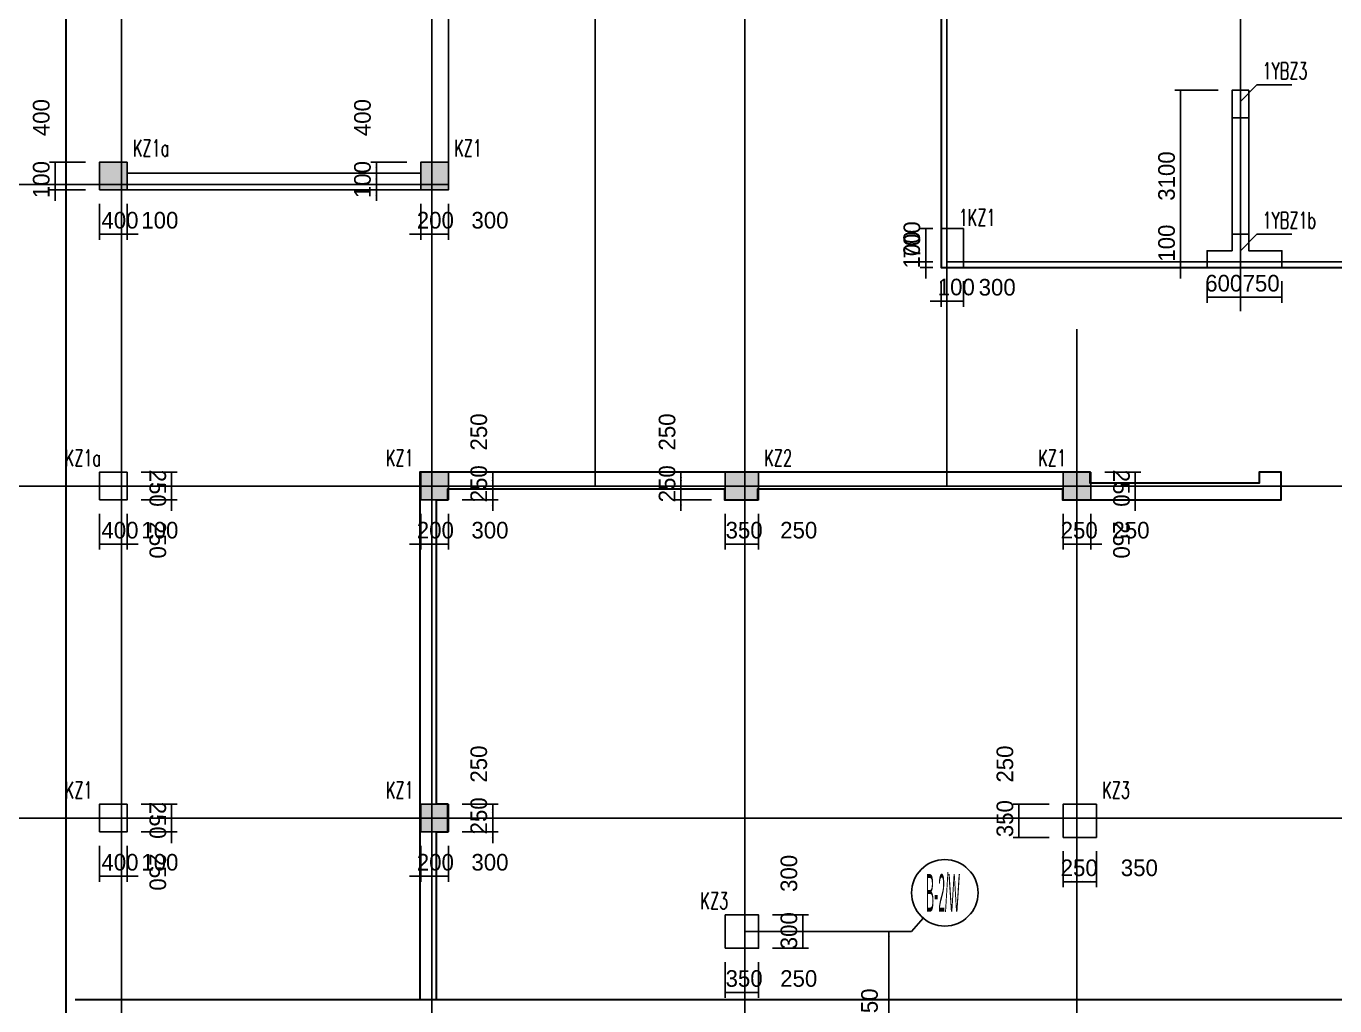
# Model space of a CAD drawing. Extents: x 387171 to 699106, y 11966 to 245688.
# Drawn here: x 591785 to 615414, y 203696 to 221396 of the extents above; entities that cross this region are included whole.
import ezdxf
from ezdxf.enums import TextEntityAlignment as Align

# ---------------------------------------------------------------- set-up
doc = ezdxf.new("R2010")
doc.units = 0
doc.header["$LTSCALE"] = 100
doc.header["$MEASUREMENT"] = 0
doc.linetypes.add('DASHED', pattern=[19.05, 12.7, -6.35])
for name, color, linetype in [('b边缘构件', 235, 'Continuous'), ('COLU', 7, 'Continuous'), ('colu-主楼', 7, 'Continuous'), ('COLU_DASH', 9, 'DASHED'), ('DIM', 3, 'Continuous'), ('DOTE', 253, 'Continuous'), ('HATCH', 254, 'Continuous'), ('L-AXIS', 3, 'Continuous'), ('NUM', 7, 'Continuous'), ('Q-TEXT', 2, 'Continuous'), ('TEXT', 7, 'Continuous'), ('THIN', 7, 'Continuous'), ('WALL', 3, 'Continuous'), ('wall-主楼', 2, 'Continuous'), ('Y阴影', 254, 'Continuous'), ('小尺寸', 4, 'Continuous'), ('柱标注', 2, 'Continuous')]:
    doc.layers.add(name, color=color, linetype=linetype)
doc.styles.add('hztxt', font='hztxt')
doc.styles.get("Standard").update_dxf_attribs({"font": 'standard'})
doc.dimstyles.get("Standard").update_dxf_attribs({"dimtxt": 300, "dimasz": 100, "dimexe": 100, "dimexo": 250, "dimgap": 100, "dimtad": 0, "dimtoh": 1, "dimdec": 0, "dimdsep": 46, "dimcen": 0.09, "dimclrt": 7, "dimadec": 0, "dimazin": 0, "dimtfac": 1, "dimtdec": 4, "dimtofl": 0, "dimtmove": 0, "dimatfit": 3, "dimfxl": 1, "dimtolj": 1, "dimtzin": 0, "dimarcsym": 0})

# ---------------------------------------------------------------- blocks, each defined once
blk = doc.blocks.new('*D1192')
at = {"layer": 'L-AXIS', "color": 0, "linetype": 'ByBlock', "lineweight": -2}
for p, q in [((606419, 205038), (607463, 205038)), ((607363, 202088), (607363, 205038)), ((606419, 202088), (607463, 202088))]:
    blk.add_line(p, q, dxfattribs=at)
for points in [[(607363, 205038), (607380, 204938), (607347, 204938)], [(607363, 202088), (607347, 202188), (607380, 202188)]]:
    blk.add_solid(points, dxfattribs=at)
at = {"layer": 'L-AXIS', "color": 7, "linetype": 'Continuous', "lineweight": -2, "insert": (607013, 203563), "char_height": 300, "width": 775, "attachment_point": 5, "rotation": 90, "style": 'hztxt'}
blk.add_mtext('2950', dxfattribs=at)
blk = doc.blocks.new('_AXISO')
blk.add_circle((0, 0), 0.5)
blk = doc.blocks.new('*D2135')
at = {"layer": '小尺寸', "color": 0, "linetype": 'ByBlock', "lineweight": -2}
for p, q in [((613708, 216788), (613708, 216400)), ((614458, 216788), (614458, 216400)), ((613708, 216500), (614458, 216500))]:
    blk.add_line(p, q, dxfattribs=at)
for points in [[(613708, 216500), (613808, 216517), (613808, 216483)], [(614458, 216500), (614358, 216483), (614358, 216517)]]:
    blk.add_solid(points, dxfattribs=at)
at = {"layer": '小尺寸', "color": 7, "linetype": 'Continuous', "lineweight": -2, "insert": (614083, 216750), "char_height": 300, "width": 566.67, "attachment_point": 5, "style": 'hztxt'}
blk.add_mtext('750', dxfattribs=at)
blk = doc.blocks.new('*D1706')
at = {"layer": '小尺寸', "color": 0, "linetype": 'ByBlock', "lineweight": -2}
for p, q in [((612627, 216838), (612627, 217338)), ((612708, 217138), (612527, 217138)), ((612708, 217038), (612527, 217038))]:
    blk.add_line(p, q, dxfattribs=at)
for points in [[(612627, 217138), (612611, 217238), (612644, 217238)], [(612627, 217038), (612644, 216938), (612611, 216938)]]:
    blk.add_solid(points, dxfattribs=at)
at = {"layer": '小尺寸', "color": 7, "linetype": 'Continuous', "lineweight": -2, "insert": (612377, 217476), "char_height": 300, "width": 476.67, "attachment_point": 5, "rotation": 90, "style": 'hztxt'}
blk.add_mtext('100', dxfattribs=at)
blk = doc.blocks.new('*D2522')
at = {"layer": '小尺寸', "color": 0, "linetype": 'ByBlock', "lineweight": -2}
for p, q in [((613108, 216788), (613108, 216400)), ((613708, 216788), (613708, 216400)), ((613108, 216500), (613708, 216500))]:
    blk.add_line(p, q, dxfattribs=at)
for points in [[(613108, 216500), (613208, 216517), (613208, 216483)], [(613708, 216500), (613608, 216483), (613608, 216517)]]:
    blk.add_solid(points, dxfattribs=at)
at = {"layer": '小尺寸', "color": 7, "linetype": 'Continuous', "lineweight": -2, "insert": (613408, 216750), "char_height": 300, "width": 556.67, "attachment_point": 5, "style": 'hztxt'}
blk.add_mtext('600', dxfattribs=at)
blk = doc.blocks.new('*D2079')
at = {"layer": '小尺寸', "color": 0, "linetype": 'ByBlock', "lineweight": -2}
for p, q in [((612627, 216838), (612627, 217338)), ((612858, 217138), (612527, 217138)), ((612858, 217038), (612527, 217038))]:
    blk.add_line(p, q, dxfattribs=at)
for points in [[(612627, 217138), (612611, 217238), (612644, 217238)], [(612627, 217038), (612644, 216938), (612611, 216938)]]:
    blk.add_solid(points, dxfattribs=at)
at = {"layer": '小尺寸', "color": 7, "linetype": 'Continuous', "lineweight": -2, "insert": (612377, 217476), "char_height": 300, "width": 476.67, "attachment_point": 5, "rotation": 90, "style": 'hztxt'}
blk.add_mtext('100', dxfattribs=at)
blk = doc.blocks.new('*D1650')
at = {"layer": '小尺寸', "color": 0, "linetype": 'ByBlock', "lineweight": -2}
for p, q in [((613308, 220238), (612527, 220238)), ((612627, 217138), (612627, 220238)), ((612708, 217138), (612527, 217138))]:
    blk.add_line(p, q, dxfattribs=at)
for points in [[(612627, 220238), (612644, 220138), (612611, 220138)], [(612627, 217138), (612611, 217238), (612644, 217238)]]:
    blk.add_solid(points, dxfattribs=at)
at = {"layer": '小尺寸', "color": 7, "linetype": 'Continuous', "lineweight": -2, "insert": (612377, 218688), "char_height": 300, "width": 775, "attachment_point": 5, "rotation": 90, "style": 'hztxt'}
blk.add_mtext('3100', dxfattribs=at)
blk = doc.blocks.new('*D1123')
at = {"layer": '小尺寸', "color": 0, "linetype": 'ByBlock', "lineweight": -2}
for p, q in [((608028, 217338), (608028, 216838)), ((608158, 217138), (607928, 217138)), ((608158, 217038), (607928, 217038))]:
    blk.add_line(p, q, dxfattribs=at)
for points in [[(608028, 217138), (608011, 217238), (608044, 217238)], [(608028, 217038), (608044, 216938), (608011, 216938)]]:
    blk.add_solid(points, dxfattribs=at)
at = {"layer": '小尺寸', "color": 7, "linetype": 'Continuous', "lineweight": -2, "insert": (607775, 217353), "char_height": 300, "width": 476.67, "attachment_point": 5, "rotation": 90, "style": 'hztxt'}
blk.add_mtext('100', dxfattribs=at)
blk = doc.blocks.new('*D694')
at = {"layer": '小尺寸', "color": 0, "linetype": 'ByBlock', "lineweight": -2}
for p, q in [((608158, 217738), (607928, 217738)), ((608028, 217038), (608028, 217738)), ((608158, 217038), (607928, 217038))]:
    blk.add_line(p, q, dxfattribs=at)
for points in [[(608028, 217738), (608044, 217638), (608011, 217638)], [(608028, 217038), (608011, 217138), (608044, 217138)]]:
    blk.add_solid(points, dxfattribs=at)
at = {"layer": '小尺寸', "color": 7, "linetype": 'Continuous', "lineweight": -2, "insert": (607779, 217535), "char_height": 300, "width": 566.67, "attachment_point": 5, "rotation": 90, "style": 'hztxt'}
blk.add_mtext('700', dxfattribs=at)
blk = doc.blocks.new('*D145')
at = {"layer": '小尺寸', "color": 0, "linetype": 'ByBlock', "lineweight": -2}
for p, q in [((608308, 216788), (608308, 216328)), ((608408, 216788), (608408, 216328)), ((608108, 216428), (608608, 216428))]:
    blk.add_line(p, q, dxfattribs=at)
for points in [[(608308, 216428), (608208, 216411), (608208, 216444)], [(608408, 216428), (608508, 216444), (608508, 216411)]]:
    blk.add_solid(points, dxfattribs=at)
at = {"layer": '小尺寸', "color": 7, "linetype": 'Continuous', "lineweight": -2, "insert": (608579, 216681), "char_height": 300, "width": 476.67, "attachment_point": 5, "style": 'hztxt'}
blk.add_mtext('100', dxfattribs=at)
blk = doc.blocks.new('*D2730')
at = {"layer": '小尺寸', "color": 0, "linetype": 'ByBlock', "lineweight": -2}
for p, q in [((608408, 216788), (608408, 216328)), ((608708, 216788), (608708, 216328)), ((608408, 216428), (608708, 216428))]:
    blk.add_line(p, q, dxfattribs=at)
for points in [[(608408, 216428), (608508, 216444), (608508, 216411)], [(608708, 216428), (608608, 216411), (608608, 216444)]]:
    blk.add_solid(points, dxfattribs=at)
at = {"layer": '小尺寸', "color": 7, "linetype": 'Continuous', "lineweight": -2, "insert": (609317, 216677), "char_height": 300, "width": 566.67, "attachment_point": 5, "style": 'hztxt'}
blk.add_mtext('300', dxfattribs=at)
blk = doc.blocks.new('*D79')
at = {"layer": 'DIM', "color": 0, "linetype": 'ByBlock', "lineweight": -2}
for p, q in [((610258, 207338), (609608, 207338)), ((609708, 207338), (609708, 207088)), ((610258, 207088), (609608, 207088))]:
    blk.add_line(p, q, dxfattribs=at)
for points in [[(609708, 207338), (609725, 207238), (609691, 207238)], [(609708, 207088), (609691, 207188), (609725, 207188)]]:
    blk.add_solid(points, dxfattribs=at)
at = {"layer": 'DIM', "color": 7, "linetype": 'Continuous', "lineweight": -2, "insert": (609458, 208064), "char_height": 300, "width": 566.67, "attachment_point": 5, "rotation": 90, "style": 'hztxt'}
blk.add_mtext('250', dxfattribs=at)
blk = doc.blocks.new('*D42')
at = {"layer": 'DIM', "color": 0, "linetype": 'ByBlock', "lineweight": -2}
for p, q in [((610258, 207088), (609608, 207088)), ((609708, 207088), (609708, 206738)), ((610258, 206738), (609608, 206738))]:
    blk.add_line(p, q, dxfattribs=at)
for points in [[(609708, 207088), (609725, 206988), (609691, 206988)], [(609708, 206738), (609691, 206838), (609725, 206838)]]:
    blk.add_solid(points, dxfattribs=at)
at = {"layer": 'DIM', "color": 7, "linetype": 'Continuous', "lineweight": -2, "insert": (609458, 207078), "char_height": 300, "width": 566.67, "attachment_point": 5, "rotation": 90, "style": 'hztxt'}
blk.add_mtext('350', dxfattribs=at)
blk = doc.blocks.new('*D2607')
at = {"layer": 'DIM', "color": 0, "linetype": 'ByBlock', "lineweight": -2}
for p, q in [((610508, 206488), (610508, 205838)), ((610758, 206488), (610758, 205838)), ((610508, 205938), (610758, 205938))]:
    blk.add_line(p, q, dxfattribs=at)
for points in [[(610508, 205938), (610608, 205955), (610608, 205921)], [(610758, 205938), (610658, 205921), (610658, 205955)]]:
    blk.add_solid(points, dxfattribs=at)
at = {"layer": 'DIM', "color": 7, "linetype": 'Continuous', "lineweight": -2, "insert": (610798, 206188), "char_height": 300, "width": 566.67, "attachment_point": 5, "style": 'hztxt'}
blk.add_mtext('250', dxfattribs=at)
blk = doc.blocks.new('*D2199')
at = {"layer": 'DIM', "color": 0, "linetype": 'ByBlock', "lineweight": -2}
for p, q in [((610758, 206488), (610758, 205838)), ((611108, 206488), (611108, 205838)), ((610758, 205938), (611108, 205938))]:
    blk.add_line(p, q, dxfattribs=at)
for points in [[(610758, 205938), (610858, 205955), (610858, 205921)], [(611108, 205938), (611008, 205921), (611008, 205955)]]:
    blk.add_solid(points, dxfattribs=at)
at = {"layer": 'DIM', "color": 7, "linetype": 'Continuous', "lineweight": -2, "insert": (611884, 206188), "char_height": 300, "width": 566.67, "attachment_point": 5, "style": 'hztxt'}
blk.add_mtext('350', dxfattribs=at)
blk = doc.blocks.new('*D194')
at = {"layer": 'DIM', "color": 0, "linetype": 'ByBlock', "lineweight": -2}
for p, q in [((604408, 204488), (604408, 203838)), ((604758, 204488), (604758, 203838)), ((604408, 203938), (604758, 203938))]:
    blk.add_line(p, q, dxfattribs=at)
for points in [[(604408, 203938), (604508, 203955), (604508, 203921)], [(604758, 203938), (604658, 203921), (604658, 203955)]]:
    blk.add_solid(points, dxfattribs=at)
at = {"layer": 'DIM', "color": 7, "linetype": 'Continuous', "lineweight": -2, "insert": (604748, 204188), "char_height": 300, "width": 566.67, "attachment_point": 5, "style": 'hztxt'}
blk.add_mtext('350', dxfattribs=at)
blk = doc.blocks.new('*D2779')
at = {"layer": 'DIM', "color": 0, "linetype": 'ByBlock', "lineweight": -2}
for p, q in [((604758, 204488), (604758, 203838)), ((605008, 204488), (605008, 203838)), ((604758, 203938), (605008, 203938))]:
    blk.add_line(p, q, dxfattribs=at)
for points in [[(604758, 203938), (604858, 203955), (604858, 203921)], [(605008, 203938), (604908, 203921), (604908, 203955)]]:
    blk.add_solid(points, dxfattribs=at)
at = {"layer": 'DIM', "color": 7, "linetype": 'Continuous', "lineweight": -2, "insert": (605734, 204188), "char_height": 300, "width": 566.67, "attachment_point": 5, "style": 'hztxt'}
blk.add_mtext('250', dxfattribs=at)
blk = doc.blocks.new('*D2348')
at = {"layer": 'DIM', "color": 0, "linetype": 'ByBlock', "lineweight": -2}
for p, q in [((605258, 205038), (605908, 205038)), ((605808, 204738), (605808, 205038)), ((605258, 204738), (605908, 204738))]:
    blk.add_line(p, q, dxfattribs=at)
for points in [[(605808, 205038), (605825, 204938), (605791, 204938)], [(605808, 204738), (605791, 204838), (605825, 204838)]]:
    blk.add_solid(points, dxfattribs=at)
at = {"layer": 'DIM', "color": 7, "linetype": 'Continuous', "lineweight": -2, "insert": (605558, 205053), "char_height": 300, "width": 566.67, "attachment_point": 5, "rotation": 90, "style": 'hztxt'}
blk.add_mtext('300', dxfattribs=at)
blk = doc.blocks.new('*D2310')
at = {"layer": 'DIM', "color": 0, "linetype": 'ByBlock', "lineweight": -2}
for p, q in [((605258, 205338), (605908, 205338)), ((605808, 205038), (605808, 205338)), ((605258, 205038), (605908, 205038))]:
    blk.add_line(p, q, dxfattribs=at)
for points in [[(605808, 205338), (605825, 205238), (605791, 205238)], [(605808, 205038), (605791, 205138), (605825, 205138)]]:
    blk.add_solid(points, dxfattribs=at)
at = {"layer": 'DIM', "color": 7, "linetype": 'Continuous', "lineweight": -2, "insert": (605558, 206089), "char_height": 300, "width": 566.67, "attachment_point": 5, "rotation": 90, "style": 'hztxt'}
blk.add_mtext('300', dxfattribs=at)
blk = doc.blocks.new('*D543')
at = {"layer": 'DIM', "color": 0, "linetype": 'ByBlock', "lineweight": -2}
for p, q in [((598658, 218938), (598008, 218938)), ((598108, 218938), (598108, 218538)), ((598658, 218538), (598008, 218538))]:
    blk.add_line(p, q, dxfattribs=at)
for points in [[(598108, 218938), (598125, 218838), (598091, 218838)], [(598108, 218538), (598091, 218638), (598125, 218638)]]:
    blk.add_solid(points, dxfattribs=at)
at = {"layer": 'DIM', "color": 7, "linetype": 'Continuous', "lineweight": -2, "insert": (597858, 219744), "char_height": 300, "width": 576.67, "attachment_point": 5, "rotation": 90, "style": 'hztxt'}
blk.add_mtext('400', dxfattribs=at)
blk = doc.blocks.new('*D456')
at = {"layer": 'DIM', "color": 0, "linetype": 'ByBlock', "lineweight": -2}
for p, q in [((598108, 218738), (598108, 218238)), ((598658, 218538), (598008, 218538)), ((598658, 218438), (598008, 218438))]:
    blk.add_line(p, q, dxfattribs=at)
for points in [[(598108, 218538), (598091, 218638), (598125, 218638)], [(598108, 218438), (598125, 218338), (598091, 218338)]]:
    blk.add_solid(points, dxfattribs=at)
at = {"layer": 'DIM', "color": 7, "linetype": 'Continuous', "lineweight": -2, "insert": (597858, 218624), "char_height": 300, "width": 476.67, "attachment_point": 5, "rotation": 90, "style": 'hztxt'}
blk.add_mtext('100', dxfattribs=at)
blk = doc.blocks.new('*D52')
at = {"layer": 'DIM', "color": 0, "linetype": 'ByBlock', "lineweight": -2}
for p, q in [((598908, 218188), (598908, 217538)), ((599108, 218188), (599108, 217538)), ((598708, 217638), (599308, 217638))]:
    blk.add_line(p, q, dxfattribs=at)
for points in [[(598908, 217638), (598808, 217621), (598808, 217655)], [(599108, 217638), (599208, 217655), (599208, 217621)]]:
    blk.add_solid(points, dxfattribs=at)
at = {"layer": 'DIM', "color": 7, "linetype": 'Continuous', "lineweight": -2, "insert": (599173, 217888), "char_height": 300, "width": 566.67, "attachment_point": 5, "style": 'hztxt'}
blk.add_mtext('200', dxfattribs=at)
blk = doc.blocks.new('*D2609')
at = {"layer": 'DIM', "color": 0, "linetype": 'ByBlock', "lineweight": -2}
for p, q in [((599108, 218188), (599108, 217538)), ((599408, 218188), (599408, 217538)), ((599108, 217638), (599408, 217638))]:
    blk.add_line(p, q, dxfattribs=at)
for points in [[(599108, 217638), (599208, 217655), (599208, 217621)], [(599408, 217638), (599308, 217621), (599308, 217655)]]:
    blk.add_solid(points, dxfattribs=at)
at = {"layer": 'DIM', "color": 7, "linetype": 'Continuous', "lineweight": -2, "insert": (600159, 217888), "char_height": 300, "width": 566.67, "attachment_point": 5, "style": 'hztxt'}
blk.add_mtext('300', dxfattribs=at)
blk = doc.blocks.new('*D112')
at = {"layer": 'DIM', "color": 0, "linetype": 'ByBlock', "lineweight": -2}
for p, q in [((598908, 206588), (598908, 205938)), ((599108, 206588), (599108, 205938)), ((598708, 206038), (599308, 206038))]:
    blk.add_line(p, q, dxfattribs=at)
for points in [[(598908, 206038), (598808, 206021), (598808, 206055)], [(599108, 206038), (599208, 206055), (599208, 206021)]]:
    blk.add_solid(points, dxfattribs=at)
at = {"layer": 'DIM', "color": 7, "linetype": 'Continuous', "lineweight": -2, "insert": (599173, 206288), "char_height": 300, "width": 566.67, "attachment_point": 5, "style": 'hztxt'}
blk.add_mtext('200', dxfattribs=at)
blk = doc.blocks.new('*D33')
at = {"layer": 'DIM', "color": 0, "linetype": 'ByBlock', "lineweight": -2}
for p, q in [((599108, 206588), (599108, 205938)), ((599408, 206588), (599408, 205938)), ((599108, 206038), (599408, 206038))]:
    blk.add_line(p, q, dxfattribs=at)
for points in [[(599108, 206038), (599208, 206055), (599208, 206021)], [(599408, 206038), (599308, 206021), (599308, 206055)]]:
    blk.add_solid(points, dxfattribs=at)
at = {"layer": 'DIM', "color": 7, "linetype": 'Continuous', "lineweight": -2, "insert": (600159, 206288), "char_height": 300, "width": 566.67, "attachment_point": 5, "style": 'hztxt'}
blk.add_mtext('300', dxfattribs=at)
blk = doc.blocks.new('*D2629')
at = {"layer": 'DIM', "color": 0, "linetype": 'ByBlock', "lineweight": -2}
for p, q in [((600208, 206638), (600208, 207288)), ((599658, 207088), (600308, 207088)), ((599658, 206838), (600308, 206838))]:
    blk.add_line(p, q, dxfattribs=at)
for points in [[(600208, 207088), (600191, 207188), (600225, 207188)], [(600208, 206838), (600225, 206738), (600191, 206738)]]:
    blk.add_solid(points, dxfattribs=at)
at = {"layer": 'DIM', "color": 7, "linetype": 'Continuous', "lineweight": -2, "insert": (599958, 207128), "char_height": 300, "width": 566.67, "attachment_point": 5, "rotation": 90, "style": 'hztxt'}
blk.add_mtext('250', dxfattribs=at)
blk = doc.blocks.new('*D2186')
at = {"layer": 'DIM', "color": 0, "linetype": 'ByBlock', "lineweight": -2}
for p, q in [((599658, 207338), (600308, 207338)), ((600208, 207088), (600208, 207338)), ((599658, 207088), (600308, 207088))]:
    blk.add_line(p, q, dxfattribs=at)
for points in [[(600208, 207338), (600225, 207238), (600191, 207238)], [(600208, 207088), (600191, 207188), (600225, 207188)]]:
    blk.add_solid(points, dxfattribs=at)
at = {"layer": 'DIM', "color": 7, "linetype": 'Continuous', "lineweight": -2, "insert": (599958, 208064), "char_height": 300, "width": 566.67, "attachment_point": 5, "rotation": 90, "style": 'hztxt'}
blk.add_mtext('250', dxfattribs=at)
blk = doc.blocks.new('*D2139')
at = {"layer": 'DIM', "color": 0, "linetype": 'ByBlock', "lineweight": -2}
for p, q in [((593108, 206588), (593108, 205938)), ((593508, 206588), (593508, 205938)), ((593108, 206038), (593508, 206038))]:
    blk.add_line(p, q, dxfattribs=at)
for points in [[(593108, 206038), (593208, 206055), (593208, 206021)], [(593508, 206038), (593408, 206021), (593408, 206055)]]:
    blk.add_solid(points, dxfattribs=at)
at = {"layer": 'DIM', "color": 7, "linetype": 'Continuous', "lineweight": -2, "insert": (593478, 206288), "char_height": 300, "width": 576.67, "attachment_point": 5, "style": 'hztxt'}
blk.add_mtext('400', dxfattribs=at)
blk = doc.blocks.new('*D1675')
at = {"layer": 'DIM', "color": 0, "linetype": 'ByBlock', "lineweight": -2}
for p, q in [((593508, 206588), (593508, 205938)), ((593608, 206588), (593608, 205938)), ((593308, 206038), (593808, 206038))]:
    blk.add_line(p, q, dxfattribs=at)
for points in [[(593508, 206038), (593408, 206021), (593408, 206055)], [(593608, 206038), (593708, 206055), (593708, 206021)]]:
    blk.add_solid(points, dxfattribs=at)
at = {"layer": 'DIM', "color": 7, "linetype": 'Continuous', "lineweight": -2, "insert": (594198, 206288), "char_height": 300, "width": 476.67, "attachment_point": 5, "style": 'hztxt'}
blk.add_mtext('100', dxfattribs=at)
blk = doc.blocks.new('*D1260')
at = {"layer": 'DIM', "color": 0, "linetype": 'ByBlock', "lineweight": -2}
for p, q in [((594408, 206638), (594408, 207288)), ((593858, 207088), (594508, 207088)), ((593858, 206838), (594508, 206838))]:
    blk.add_line(p, q, dxfattribs=at)
for points in [[(594408, 207088), (594391, 207188), (594425, 207188)], [(594408, 206838), (594425, 206738), (594391, 206738)]]:
    blk.add_solid(points, dxfattribs=at)
at = {"layer": 'DIM', "color": 7, "linetype": 'Continuous', "lineweight": -2, "insert": (594158, 206112), "char_height": 300, "width": 566.67, "attachment_point": 5, "rotation": 270, "style": 'hztxt'}
blk.add_mtext('250', dxfattribs=at)
blk = doc.blocks.new('*D1190')
at = {"layer": 'DIM', "color": 0, "linetype": 'ByBlock', "lineweight": -2}
for p, q in [((593858, 207338), (594508, 207338)), ((594408, 207088), (594408, 207338)), ((593858, 207088), (594508, 207088))]:
    blk.add_line(p, q, dxfattribs=at)
for points in [[(594408, 207338), (594425, 207238), (594391, 207238)], [(594408, 207088), (594391, 207188), (594425, 207188)]]:
    blk.add_solid(points, dxfattribs=at)
at = {"layer": 'DIM', "color": 7, "linetype": 'Continuous', "lineweight": -2, "insert": (594158, 207048), "char_height": 300, "width": 566.67, "attachment_point": 5, "rotation": 270, "style": 'hztxt'}
blk.add_mtext('250', dxfattribs=at)
blk = doc.blocks.new('*D1057')
at = {"layer": 'DIM', "color": 0, "linetype": 'ByBlock', "lineweight": -2}
for p, q in [((610508, 212588), (610508, 211938)), ((610758, 212588), (610758, 211938)), ((610508, 212038), (610758, 212038))]:
    blk.add_line(p, q, dxfattribs=at)
for points in [[(610508, 212038), (610608, 212055), (610608, 212021)], [(610758, 212038), (610658, 212021), (610658, 212055)]]:
    blk.add_solid(points, dxfattribs=at)
at = {"layer": 'DIM', "color": 7, "linetype": 'Continuous', "lineweight": -2, "insert": (610798, 212288), "char_height": 300, "width": 566.67, "attachment_point": 5, "style": 'hztxt'}
blk.add_mtext('250', dxfattribs=at)
blk = doc.blocks.new('*D973')
at = {"layer": 'DIM', "color": 0, "linetype": 'ByBlock', "lineweight": -2}
for p, q in [((610758, 212588), (610758, 211938)), ((611008, 212588), (611008, 211938)), ((610558, 212038), (611208, 212038))]:
    blk.add_line(p, q, dxfattribs=at)
for points in [[(610758, 212038), (610658, 212021), (610658, 212055)], [(611008, 212038), (611108, 212055), (611108, 212021)]]:
    blk.add_solid(points, dxfattribs=at)
at = {"layer": 'DIM', "color": 7, "linetype": 'Continuous', "lineweight": -2, "insert": (611734, 212288), "char_height": 300, "width": 566.67, "attachment_point": 5, "style": 'hztxt'}
blk.add_mtext('250', dxfattribs=at)
blk = doc.blocks.new('*D570')
at = {"layer": 'DIM', "color": 0, "linetype": 'ByBlock', "lineweight": -2}
for p, q in [((611808, 212638), (611808, 213288)), ((611258, 213088), (611908, 213088)), ((611258, 212838), (611908, 212838))]:
    blk.add_line(p, q, dxfattribs=at)
for points in [[(611808, 213088), (611791, 213188), (611825, 213188)], [(611808, 212838), (611825, 212738), (611791, 212738)]]:
    blk.add_solid(points, dxfattribs=at)
at = {"layer": 'DIM', "color": 7, "linetype": 'Continuous', "lineweight": -2, "insert": (611558, 212112), "char_height": 300, "width": 566.67, "attachment_point": 5, "rotation": 270, "style": 'hztxt'}
blk.add_mtext('250', dxfattribs=at)
blk = doc.blocks.new('*D117')
at = {"layer": 'DIM', "color": 0, "linetype": 'ByBlock', "lineweight": -2}
for p, q in [((611258, 213338), (611908, 213338)), ((611808, 213088), (611808, 213338)), ((611258, 213088), (611908, 213088))]:
    blk.add_line(p, q, dxfattribs=at)
for points in [[(611808, 213338), (611825, 213238), (611791, 213238)], [(611808, 213088), (611791, 213188), (611825, 213188)]]:
    blk.add_solid(points, dxfattribs=at)
at = {"layer": 'DIM', "color": 7, "linetype": 'Continuous', "lineweight": -2, "insert": (611558, 213048), "char_height": 300, "width": 566.67, "attachment_point": 5, "rotation": 270, "style": 'hztxt'}
blk.add_mtext('250', dxfattribs=at)
blk = doc.blocks.new('*D80')
at = {"layer": 'DIM', "color": 0, "linetype": 'ByBlock', "lineweight": -2}
for p, q in [((604158, 213338), (603508, 213338)), ((603608, 213338), (603608, 213088)), ((604158, 213088), (603508, 213088))]:
    blk.add_line(p, q, dxfattribs=at)
for points in [[(603608, 213338), (603625, 213238), (603591, 213238)], [(603608, 213088), (603591, 213188), (603625, 213188)]]:
    blk.add_solid(points, dxfattribs=at)
at = {"layer": 'DIM', "color": 7, "linetype": 'Continuous', "lineweight": -2, "insert": (603358, 214064), "char_height": 300, "width": 566.67, "attachment_point": 5, "rotation": 90, "style": 'hztxt'}
blk.add_mtext('250', dxfattribs=at)
blk = doc.blocks.new('*D2631')
at = {"layer": 'DIM', "color": 0, "linetype": 'ByBlock', "lineweight": -2}
for p, q in [((603608, 213288), (603608, 212638)), ((604158, 213088), (603508, 213088)), ((604158, 212838), (603508, 212838))]:
    blk.add_line(p, q, dxfattribs=at)
for points in [[(603608, 213088), (603591, 213188), (603625, 213188)], [(603608, 212838), (603625, 212738), (603591, 212738)]]:
    blk.add_solid(points, dxfattribs=at)
at = {"layer": 'DIM', "color": 7, "linetype": 'Continuous', "lineweight": -2, "insert": (603358, 213128), "char_height": 300, "width": 566.67, "attachment_point": 5, "rotation": 90, "style": 'hztxt'}
blk.add_mtext('250', dxfattribs=at)
blk = doc.blocks.new('*D2233')
at = {"layer": 'DIM', "color": 0, "linetype": 'ByBlock', "lineweight": -2}
for p, q in [((604408, 212588), (604408, 211938)), ((604758, 212588), (604758, 211938)), ((604408, 212038), (604758, 212038))]:
    blk.add_line(p, q, dxfattribs=at)
for points in [[(604408, 212038), (604508, 212055), (604508, 212021)], [(604758, 212038), (604658, 212021), (604658, 212055)]]:
    blk.add_solid(points, dxfattribs=at)
at = {"layer": 'DIM', "color": 7, "linetype": 'Continuous', "lineweight": -2, "insert": (604748, 212288), "char_height": 300, "width": 566.67, "attachment_point": 5, "style": 'hztxt'}
blk.add_mtext('350', dxfattribs=at)
blk = doc.blocks.new('*D2142')
at = {"layer": 'DIM', "color": 0, "linetype": 'ByBlock', "lineweight": -2}
for p, q in [((604758, 212588), (604758, 211938)), ((605008, 212588), (605008, 211938)), ((604758, 212038), (605008, 212038))]:
    blk.add_line(p, q, dxfattribs=at)
for points in [[(604758, 212038), (604858, 212055), (604858, 212021)], [(605008, 212038), (604908, 212021), (604908, 212055)]]:
    blk.add_solid(points, dxfattribs=at)
at = {"layer": 'DIM', "color": 7, "linetype": 'Continuous', "lineweight": -2, "insert": (605734, 212288), "char_height": 300, "width": 566.67, "attachment_point": 5, "style": 'hztxt'}
blk.add_mtext('250', dxfattribs=at)
blk = doc.blocks.new('*D1724')
at = {"layer": 'DIM', "color": 0, "linetype": 'ByBlock', "lineweight": -2}
for p, q in [((598908, 212588), (598908, 211938)), ((599108, 212588), (599108, 211938)), ((598708, 212038), (599308, 212038))]:
    blk.add_line(p, q, dxfattribs=at)
for points in [[(598908, 212038), (598808, 212021), (598808, 212055)], [(599108, 212038), (599208, 212055), (599208, 212021)]]:
    blk.add_solid(points, dxfattribs=at)
at = {"layer": 'DIM', "color": 7, "linetype": 'Continuous', "lineweight": -2, "insert": (599173, 212288), "char_height": 300, "width": 566.67, "attachment_point": 5, "style": 'hztxt'}
blk.add_mtext('200', dxfattribs=at)
blk = doc.blocks.new('*D1261')
at = {"layer": 'DIM', "color": 0, "linetype": 'ByBlock', "lineweight": -2}
for p, q in [((599108, 212588), (599108, 211938)), ((599408, 212588), (599408, 211938)), ((599108, 212038), (599408, 212038))]:
    blk.add_line(p, q, dxfattribs=at)
for points in [[(599108, 212038), (599208, 212055), (599208, 212021)], [(599408, 212038), (599308, 212021), (599308, 212055)]]:
    blk.add_solid(points, dxfattribs=at)
at = {"layer": 'DIM', "color": 7, "linetype": 'Continuous', "lineweight": -2, "insert": (600159, 212288), "char_height": 300, "width": 566.67, "attachment_point": 5, "style": 'hztxt'}
blk.add_mtext('300', dxfattribs=at)
blk = doc.blocks.new('*D1224')
at = {"layer": 'DIM', "color": 0, "linetype": 'ByBlock', "lineweight": -2}
for p, q in [((600208, 212638), (600208, 213288)), ((599658, 213088), (600308, 213088)), ((599658, 212838), (600308, 212838))]:
    blk.add_line(p, q, dxfattribs=at)
for points in [[(600208, 213088), (600191, 213188), (600225, 213188)], [(600208, 212838), (600225, 212738), (600191, 212738)]]:
    blk.add_solid(points, dxfattribs=at)
at = {"layer": 'DIM', "color": 7, "linetype": 'Continuous', "lineweight": -2, "insert": (599958, 213128), "char_height": 300, "width": 566.67, "attachment_point": 5, "rotation": 90, "style": 'hztxt'}
blk.add_mtext('250', dxfattribs=at)
blk = doc.blocks.new('*D751')
at = {"layer": 'DIM', "color": 0, "linetype": 'ByBlock', "lineweight": -2}
for p, q in [((599658, 213338), (600308, 213338)), ((600208, 213088), (600208, 213338)), ((599658, 213088), (600308, 213088))]:
    blk.add_line(p, q, dxfattribs=at)
for points in [[(600208, 213338), (600225, 213238), (600191, 213238)], [(600208, 213088), (600191, 213188), (600225, 213188)]]:
    blk.add_solid(points, dxfattribs=at)
at = {"layer": 'DIM', "color": 7, "linetype": 'Continuous', "lineweight": -2, "insert": (599958, 214064), "char_height": 300, "width": 566.67, "attachment_point": 5, "rotation": 90, "style": 'hztxt'}
blk.add_mtext('250', dxfattribs=at)
blk = doc.blocks.new('*D1993')
at = {"layer": 'DIM', "color": 0, "linetype": 'ByBlock', "lineweight": -2}
for p, q in [((592858, 218938), (592208, 218938)), ((592308, 218938), (592308, 218538)), ((592858, 218538), (592208, 218538))]:
    blk.add_line(p, q, dxfattribs=at)
for points in [[(592308, 218938), (592325, 218838), (592291, 218838)], [(592308, 218538), (592291, 218638), (592325, 218638)]]:
    blk.add_solid(points, dxfattribs=at)
at = {"layer": 'DIM', "color": 7, "linetype": 'Continuous', "lineweight": -2, "insert": (592058, 219744), "char_height": 300, "width": 576.67, "attachment_point": 5, "rotation": 90, "style": 'hztxt'}
blk.add_mtext('400', dxfattribs=at)
blk = doc.blocks.new('*D1915')
at = {"layer": 'DIM', "color": 0, "linetype": 'ByBlock', "lineweight": -2}
for p, q in [((592308, 218738), (592308, 218238)), ((592858, 218538), (592208, 218538)), ((592858, 218438), (592208, 218438))]:
    blk.add_line(p, q, dxfattribs=at)
for points in [[(592308, 218538), (592291, 218638), (592325, 218638)], [(592308, 218438), (592325, 218338), (592291, 218338)]]:
    blk.add_solid(points, dxfattribs=at)
at = {"layer": 'DIM', "color": 7, "linetype": 'Continuous', "lineweight": -2, "insert": (592058, 218624), "char_height": 300, "width": 476.67, "attachment_point": 5, "rotation": 90, "style": 'hztxt'}
blk.add_mtext('100', dxfattribs=at)
blk = doc.blocks.new('*D1509')
at = {"layer": 'DIM', "color": 0, "linetype": 'ByBlock', "lineweight": -2}
for p, q in [((593108, 218188), (593108, 217538)), ((593508, 218188), (593508, 217538)), ((593108, 217638), (593508, 217638))]:
    blk.add_line(p, q, dxfattribs=at)
for points in [[(593108, 217638), (593208, 217655), (593208, 217621)], [(593508, 217638), (593408, 217621), (593408, 217655)]]:
    blk.add_solid(points, dxfattribs=at)
at = {"layer": 'DIM', "color": 7, "linetype": 'Continuous', "lineweight": -2, "insert": (593478, 217888), "char_height": 300, "width": 576.67, "attachment_point": 5, "style": 'hztxt'}
blk.add_mtext('400', dxfattribs=at)
blk = doc.blocks.new('*D1041')
at = {"layer": 'DIM', "color": 0, "linetype": 'ByBlock', "lineweight": -2}
for p, q in [((593508, 218188), (593508, 217538)), ((593608, 218188), (593608, 217538)), ((593308, 217638), (593808, 217638))]:
    blk.add_line(p, q, dxfattribs=at)
for points in [[(593508, 217638), (593408, 217621), (593408, 217655)], [(593608, 217638), (593708, 217655), (593708, 217621)]]:
    blk.add_solid(points, dxfattribs=at)
at = {"layer": 'DIM', "color": 7, "linetype": 'Continuous', "lineweight": -2, "insert": (594198, 217888), "char_height": 300, "width": 476.67, "attachment_point": 5, "style": 'hztxt'}
blk.add_mtext('100', dxfattribs=at)
blk = doc.blocks.new('*D1538')
at = {"layer": 'DIM', "color": 0, "linetype": 'ByBlock', "lineweight": -2}
for p, q in [((593108, 212588), (593108, 211938)), ((593508, 212588), (593508, 211938)), ((593108, 212038), (593508, 212038))]:
    blk.add_line(p, q, dxfattribs=at)
for points in [[(593108, 212038), (593208, 212055), (593208, 212021)], [(593508, 212038), (593408, 212021), (593408, 212055)]]:
    blk.add_solid(points, dxfattribs=at)
at = {"layer": 'DIM', "color": 7, "linetype": 'Continuous', "lineweight": -2, "insert": (593478, 212288), "char_height": 300, "width": 576.67, "attachment_point": 5, "style": 'hztxt'}
blk.add_mtext('400', dxfattribs=at)
blk = doc.blocks.new('*D1068')
at = {"layer": 'DIM', "color": 0, "linetype": 'ByBlock', "lineweight": -2}
for p, q in [((593508, 212588), (593508, 211938)), ((593608, 212588), (593608, 211938)), ((593308, 212038), (593808, 212038))]:
    blk.add_line(p, q, dxfattribs=at)
for points in [[(593508, 212038), (593408, 212021), (593408, 212055)], [(593608, 212038), (593708, 212055), (593708, 212021)]]:
    blk.add_solid(points, dxfattribs=at)
at = {"layer": 'DIM', "color": 7, "linetype": 'Continuous', "lineweight": -2, "insert": (594198, 212288), "char_height": 300, "width": 476.67, "attachment_point": 5, "style": 'hztxt'}
blk.add_mtext('100', dxfattribs=at)
blk = doc.blocks.new('*D1035')
at = {"layer": 'DIM', "color": 0, "linetype": 'ByBlock', "lineweight": -2}
for p, q in [((594408, 212638), (594408, 213288)), ((593858, 213088), (594508, 213088)), ((593858, 212838), (594508, 212838))]:
    blk.add_line(p, q, dxfattribs=at)
for points in [[(594408, 213088), (594391, 213188), (594425, 213188)], [(594408, 212838), (594425, 212738), (594391, 212738)]]:
    blk.add_solid(points, dxfattribs=at)
at = {"layer": 'DIM', "color": 7, "linetype": 'Continuous', "lineweight": -2, "insert": (594158, 212112), "char_height": 300, "width": 566.67, "attachment_point": 5, "rotation": 270, "style": 'hztxt'}
blk.add_mtext('250', dxfattribs=at)
blk = doc.blocks.new('*D584')
at = {"layer": 'DIM', "color": 0, "linetype": 'ByBlock', "lineweight": -2}
for p, q in [((593858, 213338), (594508, 213338)), ((594408, 213088), (594408, 213338)), ((593858, 213088), (594508, 213088))]:
    blk.add_line(p, q, dxfattribs=at)
for points in [[(594408, 213338), (594425, 213238), (594391, 213238)], [(594408, 213088), (594391, 213188), (594425, 213188)]]:
    blk.add_solid(points, dxfattribs=at)
at = {"layer": 'DIM', "color": 7, "linetype": 'Continuous', "lineweight": -2, "insert": (594158, 213048), "char_height": 300, "width": 566.67, "attachment_point": 5, "rotation": 270, "style": 'hztxt'}
blk.add_mtext('250', dxfattribs=at)
blk = doc.blocks.new('后浇带现场')
at = {"color": 6, "lineweight": 30}
for points in [[(714656, 762040), (714656, 738930), (710056, 738930), (710056, 730049), (775507, 730049), (775507, 772730)], [(775670, 730852), (815757, 730852), (815757, 721630), (841315, 721630)]]:
    blk.add_lwpolyline(points, dxfattribs=at)

msp = doc.modelspace()

# ---------------------------------------------------------------- hatches: boundary and pattern name
at = {"layer": 'HATCH'}
for points in [[(593108.1, 218437.9), (593608.1, 218437.9), (593608.1, 218937.9), (593108.1, 218937.9)], [(598908.1, 218437.9), (599408.1, 218437.9), (599408.1, 218937.9), (598908.1, 218937.9)], [(598908.1, 212837.9), (599408.1, 212837.9), (599408.1, 213337.9), (598908.1, 213337.9)], [(604408.1, 212837.9), (605008.1, 212837.9), (605008.1, 213337.9), (604408.1, 213337.9)], [(610508.1, 212837.9), (611008.1, 212837.9), (611008.1, 213337.9), (610508.1, 213337.9)], [(598908.1, 206837.9), (599408.1, 206837.9), (599408.1, 207337.9), (598908.1, 207337.9)]]:
    msp.add_hatch(color=256, dxfattribs=at).paths.add_polyline_path(points, flags=0)
at = {"layer": 'Y阴影'}
h = msp.add_hatch(dxfattribs=at)
h.set_pattern_fill('ANSI31', color=256, scale=25, style=0)
h.set_pattern_definition([])
h.paths.add_polyline_path([(613708.1, 220237.9), (613558.1, 220237.9), (613558.1, 219737.9), (613708.1, 219737.9)], flags=0)
h.paths.add_polyline_path([(613858.1, 220187.9), (613708.1, 220037.9), (613708.1, 219737.9), (613858.1, 219737.9)], flags=0)
h.paths.add_polyline_path([(613858.1, 220187.9), (613858.1, 220237.9), (613708.1, 220237.9), (613708.1, 220037.9)], flags=0)
h = msp.add_hatch(dxfattribs=at)
h.set_pattern_fill('ANSI31', color=256, scale=25, style=0)
h.set_pattern_definition([])
h.paths.add_polyline_path([(613108.1, 217337.9), (613108.1, 217037.9), (614458.1, 217037.9), (614458.1, 217337.9), (613858.1, 217337.9), (613858.1, 217637.9), (613558.1, 217637.9), (613558.1, 217337.9)], flags=0)

# ---------------------------------------------------------------- linework, layer by layer
at = {"color": 1, "lineweight": 30}
msp.add_lwpolyline([(604008.1, 230737.9), (604008.1, 228587.9), (603408.1, 228587.9), (603408.1, 225137.9), (604008.1, 225137.9), (604008.1, 222137.9), (608308.1, 222137.9), (608308.1, 217037.9), (652208.1, 217037.9)], dxfattribs=at)
at = {"color": 6, "lineweight": 30}
msp.add_lwpolyline([(599195.3, 203811), (599195.3, 206838.9), (599395.3, 206838.9), (599395.3, 207338.9), (599195.3, 207338.9), (599195.3, 212838.9), (599395.3, 212838.9), (599395.3, 213038.9), (604395.3, 213038.9), (604395.3, 212838.9), (604995.3, 212838.9), (604995.3, 213038.9), (610495.3, 213038.9), (610495.3, 212838.9), (614445.3, 212838.9), (614445.3, 213338.9), (614045.3, 213338.9), (614045.3, 213138.9), (610995.3, 213138.9), (610995.3, 213338.9), (598895.3, 213338.9), (598895.3, 203811), (599195.3, 203811)], dxfattribs=at)
at = {"layer": 'b边缘构件'}
for points in [[(613558.1, 220237.9), (613858.1, 220237.9)], [(613558.1, 220237.9), (613558.1, 219737.9), (613858.1, 219737.9), (613858.1, 220237.9), (613558.1, 220237.9)], [(613108.1, 217337.9), (613108.1, 217037.9), (614458.1, 217037.9), (614458.1, 217337.9), (613858.1, 217337.9), (613858.1, 217637.9), (613558.1, 217637.9), (613558.1, 217337.9), (613108.1, 217337.9)]]:
    msp.add_lwpolyline(points, dxfattribs=at)
at = {"layer": 'COLU'}
for points in [[(593108.1, 218437.9), (593608.1, 218437.9), (593608.1, 218937.9), (593108.1, 218937.9)], [(598908.1, 218437.9), (599408.1, 218437.9), (599408.1, 218937.9), (598908.1, 218937.9)], [(593108.1, 212837.9), (593608.1, 212837.9), (593608.1, 213337.9), (593108.1, 213337.9)], [(598908.1, 212837.9), (599408.1, 212837.9), (599408.1, 213337.9), (598908.1, 213337.9)], [(604408.1, 212837.9), (605008.1, 212837.9), (605008.1, 213337.9), (604408.1, 213337.9)], [(610508.1, 212837.9), (611008.1, 212837.9), (611008.1, 213337.9), (610508.1, 213337.9)], [(593108.1, 206837.9), (593608.1, 206837.9), (593608.1, 207337.9), (593108.1, 207337.9)], [(598908.1, 206837.9), (599408.1, 206837.9), (599408.1, 207337.9), (598908.1, 207337.9)], [(610508.1, 206737.9), (611108.1, 206737.9), (611108.1, 207337.9), (610508.1, 207337.9)], [(604408.1, 204737.9), (605008.1, 204737.9), (605008.1, 205337.9), (604408.1, 205337.9)]]:
    msp.add_lwpolyline(points, close=True, dxfattribs=at)
at = {"layer": 'colu-主楼'}
msp.add_lwpolyline([(608708.1, 217037.9), (608708.1, 217737.9), (608308.1, 217737.9), (608308.1, 217037.9)], close=True, dxfattribs=at)
at = {"layer": 'COLU_DASH'}
msp.add_line((613558.1, 219737.9), (613858.1, 219737.9), dxfattribs=at)
at = {"layer": 'DOTE'}
for p, q in [((602058.1, 239163.1), (602058.1, 213087.9)), ((593508.1, 238913.1), (593508.1, 197087.9)), ((599108.1, 238913.1), (599108.1, 190087.9)), ((604758.1, 234260.7), (604758.1, 197087.9)), ((613708.1, 234041.4), (613708.1, 216247.2)), ((608408.1, 213087.9), (608408.1, 222237.9)), ((530358.1, 218537.9), (599408.1, 218537.9)), ((608408.1, 217137.9), (664768.6, 217137.9)), ((610758.1, 215920.3), (610758.1, 184587.9)), ((488717.2, 213087.9), (664518.6, 213087.9)), ((488958, 207087.9), (664518.6, 207087.9))]:
    msp.add_line(p, q, dxfattribs=at)
at = {"layer": 'DOTE', "color": 200}
msp.add_line((606419.5, 205037.9), (604758.1, 205037.9), dxfattribs=at)
at = {"layer": 'L-AXIS'}
for p, q in [((607771.5, 205037.9), (607981, 205282.4)), ((606169.5, 205037.9), (607771.5, 205037.9))]:
    msp.add_line(p, q, dxfattribs=at)
at = {"layer": 'Q-TEXT'}
msp.add_lwpolyline([(593608.1, 218737.9), (598908.1, 218737.9), (598908.1, 218437.9), (593608.1, 218437.9)], close=True, dxfattribs=at)
at = {"layer": 'THIN', "color": 200}
for points in [[(613708.1, 220037.9), (614008.1, 220337.9), (614638.1, 220337.9)], [(613708.1, 217337.9), (614008.1, 217637.9), (614638.1, 217637.9)]]:
    msp.add_lwpolyline(points, dxfattribs=at)
at = {"layer": 'WALL'}
msp.add_lwpolyline([(599108.1, 218937.9), (599408.1, 218937.9), (599408.1, 222437.9), (599108.1, 222437.9), (599108.1, 218937.9)], dxfattribs=at)
at = {"layer": 'wall-主楼'}
msp.add_lwpolyline([(613108.1, 217037.9), (613108.1, 217337.9), (613558.1, 217337.9), (613558.1, 220237.9), (613858.1, 220237.9), (613858.1, 217337.9), (614458.1, 217337.9), (614458.1, 217037.9)], close=True, dxfattribs=at)

# ---------------------------------------------------------------- block references
at = {"color": 3, "lineweight": 30}
msp.add_blockref('后浇带现场', (-182998.7, -527042.1), dxfattribs=at)
at = {"layer": 'L-AXIS'}
ref = msp.add_blockref('_AXISO', (608371.5, 205737.9), dxfattribs=dict(at, xscale=1199.999999999997, yscale=1200, rotation=359.9996457873818))
ref.add_attrib('A', 'B-2/W', (608032, 205398.5), dxfattribs={"height": 678.82, "style": 'hztxt', "width": 0.242991})

# ---------------------------------------------------------------- texts
at = {"layer": 'NUM', "color": 200, "width": 0.7}
for s, p in [('KZ1a', (593714.1, 219044)), ('KZ1', (599514.1, 219044)), ('KZ1a', (592481.8, 213444)), ('KZ1', (598281.8, 213444)), ('KZ2', (605114.1, 213444)), ('KZ1', (610061.4, 213444)), ('KZ1', (592481.8, 207444)), ('KZ1', (598281.8, 207444)), ('KZ3', (611214.1, 207444)), ('KZ3', (603959.9, 205444))]:
    msp.add_text(s, height=300, dxfattribs=at).set_placement(p)
at = {"layer": 'TEXT', "color": 200, "width": 0.7}
for s, p in [('1YBZ3', (614108.1, 220437.9)), ('1YBZ1b', (614108.1, 217737.9))]:
    msp.add_text(s, height=300, dxfattribs=at).set_placement(p)
at = {"layer": '柱标注', "color": 200, "width": 0.7}
msp.add_text('1KZ1', height=300, dxfattribs=at).set_placement((608954.8, 217937.5), align=Align.MIDDLE_CENTER)

# ---------------------------------------------------------------- dimensions: what is measured, and where the dimension line sits
at = {"layer": 'DIM', "color": 200}
for p1, p2, picture, middle in [((593108.1, 218937.9), (593108.1, 218537.9), '*D1993', (592058.1, 219156)), ((598908.1, 218937.9), (598908.1, 218537.9), '*D543', (597858.1, 219156)), ((593108.1, 218537.9), (593108.1, 218437.9), '*D1915', (592058.1, 218236)), ((598908.1, 218537.9), (598908.1, 218437.9), '*D456', (597858.1, 218236)), ((593108.1, 218437.9), (593508.1, 218437.9), '*D1509', (592890, 217887.9)), ((593508.1, 218437.9), (593608.1, 218437.9), '*D1041', (593810, 217887.9)), ((598908.1, 218437.9), (599108.1, 218437.9), '*D52', (598690, 217887.9)), ((599108.1, 218437.9), (599408.1, 218437.9), '*D2609', (599626.1, 217887.9)), ((599408.1, 213087.9), (599408.1, 213337.9), '*D751', (599958.1, 213556)), ((604408.1, 213337.9), (604408.1, 213087.9), '*D80', (603358.1, 213556)), ((593608.1, 213087.9), (593608.1, 213337.9), '*D584', (594158.1, 213556)), ((599408.1, 212837.9), (599408.1, 213087.9), '*D1224', (599958.1, 212619.9)), ((604408.1, 213087.9), (604408.1, 212837.9), '*D2631', (603358.1, 212619.9)), ((611008.1, 213087.9), (611008.1, 213337.9), '*D117', (611558.1, 213556)), ((593608.1, 212837.9), (593608.1, 213087.9), '*D1035', (594158.1, 212619.9)), ((611008.1, 212837.9), (611008.1, 213087.9), '*D570', (611558.1, 212619.9)), ((593108.1, 212837.9), (593508.1, 212837.9), '*D1538', (592890, 212287.9)), ((593508.1, 212837.9), (593608.1, 212837.9), '*D1068', (593810, 212287.9)), ((598908.1, 212837.9), (599108.1, 212837.9), '*D1724', (598690, 212287.9)), ((599108.1, 212837.9), (599408.1, 212837.9), '*D1261', (599626.1, 212287.9)), ((604408.1, 212837.9), (604758.1, 212837.9), '*D2233', (604190, 212287.9)), ((604758.1, 212837.9), (605008.1, 212837.9), '*D2142', (605226.1, 212287.9)), ((610508.1, 212837.9), (610758.1, 212837.9), '*D1057', (610290, 212287.9)), ((610758.1, 212837.9), (611008.1, 212837.9), '*D973', (611226.1, 212287.9)), ((599408.1, 207087.9), (599408.1, 207337.9), '*D2186', (599958.1, 207556)), ((610508.1, 207337.9), (610508.1, 207087.9), '*D79', (609458.1, 207556)), ((593608.1, 207087.9), (593608.1, 207337.9), '*D1190', (594158.1, 207556)), ((593608.1, 206837.9), (593608.1, 207087.9), '*D1260', (594158.1, 206619.9)), ((599408.1, 206837.9), (599408.1, 207087.9), '*D2629', (599958.1, 206619.9)), ((610508.1, 207087.9), (610508.1, 206737.9), '*D42', (609458.1, 206519.9)), ((593108.1, 206837.9), (593508.1, 206837.9), '*D2139', (592890, 206287.9)), ((593508.1, 206837.9), (593608.1, 206837.9), '*D1675', (593810, 206287.9)), ((598908.1, 206837.9), (599108.1, 206837.9), '*D112', (598690, 206287.9)), ((599108.1, 206837.9), (599408.1, 206837.9), '*D33', (599626.1, 206287.9)), ((610508.1, 206737.9), (610758.1, 206737.9), '*D2607', (610290, 206187.9)), ((610758.1, 206737.9), (611108.1, 206737.9), '*D2199', (611326.1, 206187.9)), ((605008.1, 205037.9), (605008.1, 205337.9), '*D2310', (605558.1, 205556)), ((605008.1, 204737.9), (605008.1, 205037.9), '*D2348', (605558.1, 204519.9)), ((604408.1, 204737.9), (604758.1, 204737.9), '*D194', (604190, 204187.9)), ((604758.1, 204737.9), (605008.1, 204737.9), '*D2779', (605226.1, 204187.9))]:
    dim = msp.add_aligned_dim(p1=p1, p2=p2, distance=-800, dimstyle='Standard', dxfattribs=at)
    dim.commit()
    dim.dimension.update_dxf_attribs({"geometry": picture, "text_midpoint": middle})
at = {"layer": 'L-AXIS'}
dim = msp.add_linear_dim(base=(607363.2, 205037.9), p1=(606169.5, 202087.9), p2=(606169.5, 205037.9), angle=90, dimstyle='Standard', dxfattribs=at)
dim.commit()
dim.dimension.update_dxf_attribs({"geometry": '*D1192', "text_midpoint": (607013.2, 203562.9)})
at = {"layer": '小尺寸'}
for base, p1, p2, picture, middle in [((612627.5, 220237.9), (612958.1, 217137.9), (613558.1, 220237.9), '*D1650', (612377.5, 218687.9)), ((608027.8, 217037.9), (608408.1, 217137.9), (608408.1, 217037.9), '*D1123', (607775.2, 216965)), ((608027.8, 217737.9), (608408.1, 217037.9), (608408.1, 217737.9), '*D694', (607779.1, 217534.8)), ((612627.5, 217137.9), (612958.1, 217037.9), (612958.1, 217137.9), '*D1706', (612377.5, 217087.9)), ((612627.5, 217137.9), (613108.1, 217037.9), (613108.1, 217137.9), '*D2079', (612377.5, 217087.9))]:
    dim = msp.add_linear_dim(base=base, p1=p1, p2=p2, angle=90, dimstyle='Standard', dxfattribs=at)
    dim.commit()
    dim.dimension.update_dxf_attribs({"geometry": picture, "text_midpoint": middle})
for base, p1, p2, picture, middle in [((608408.1, 216427.8), (608308.1, 217037.9), (608408.1, 217037.9), '*D145', (608190.5, 216680.6)), ((608708.1, 216427.8), (608408.1, 217037.9), (608708.1, 217037.9), '*D2730', (608784, 216676.7)), ((613708.1, 216500.1), (613108.1, 217037.9), (613708.1, 217037.9), '*D2522', (613408.1, 216750.1)), ((614458.1, 216500.1), (613708.1, 217037.9), (614458.1, 217037.9), '*D2135', (614083.1, 216750.1))]:
    dim = msp.add_linear_dim(base=base, p1=p1, p2=p2, dimstyle='Standard', dxfattribs=at)
    dim.commit()
    dim.dimension.update_dxf_attribs({"geometry": picture, "text_midpoint": middle})

doc.saveas('drawing.dxf')
